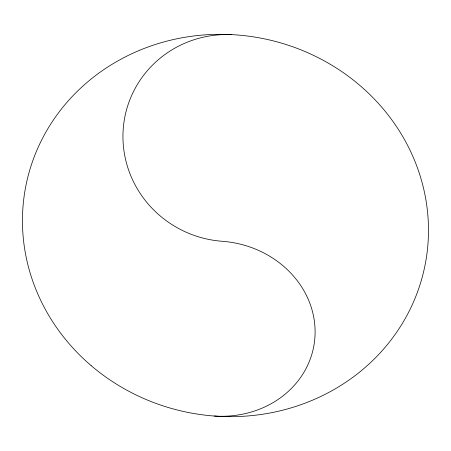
<?xml version="1.0" encoding="UTF-8"?>
<svg xmlns="http://www.w3.org/2000/svg" width="451" height="451" viewBox="0 0 451 451"><rect width="100%" height="100%" fill="white"/><g stroke="black" fill="none" stroke-linecap="round" stroke-linejoin="round"><path stroke-width="0.68" d="M214.276 416.031A97.388 87.325 9.9 0 0 315.023 335.505A97.388 87.325 9.9 0 0 222.315 241.291A105.951 103.262 17.9 0 1 123.05 131.85A105.951 103.262 17.9 0 1 231.803 34.631M91.096 365.575A203.491 190.655 11.3 0 0 424.442 268.097A203.491 190.655 11.3 0 0 160.855 42.794A203.491 190.655 11.3 0 0 91.096 365.575"/></g></svg>
